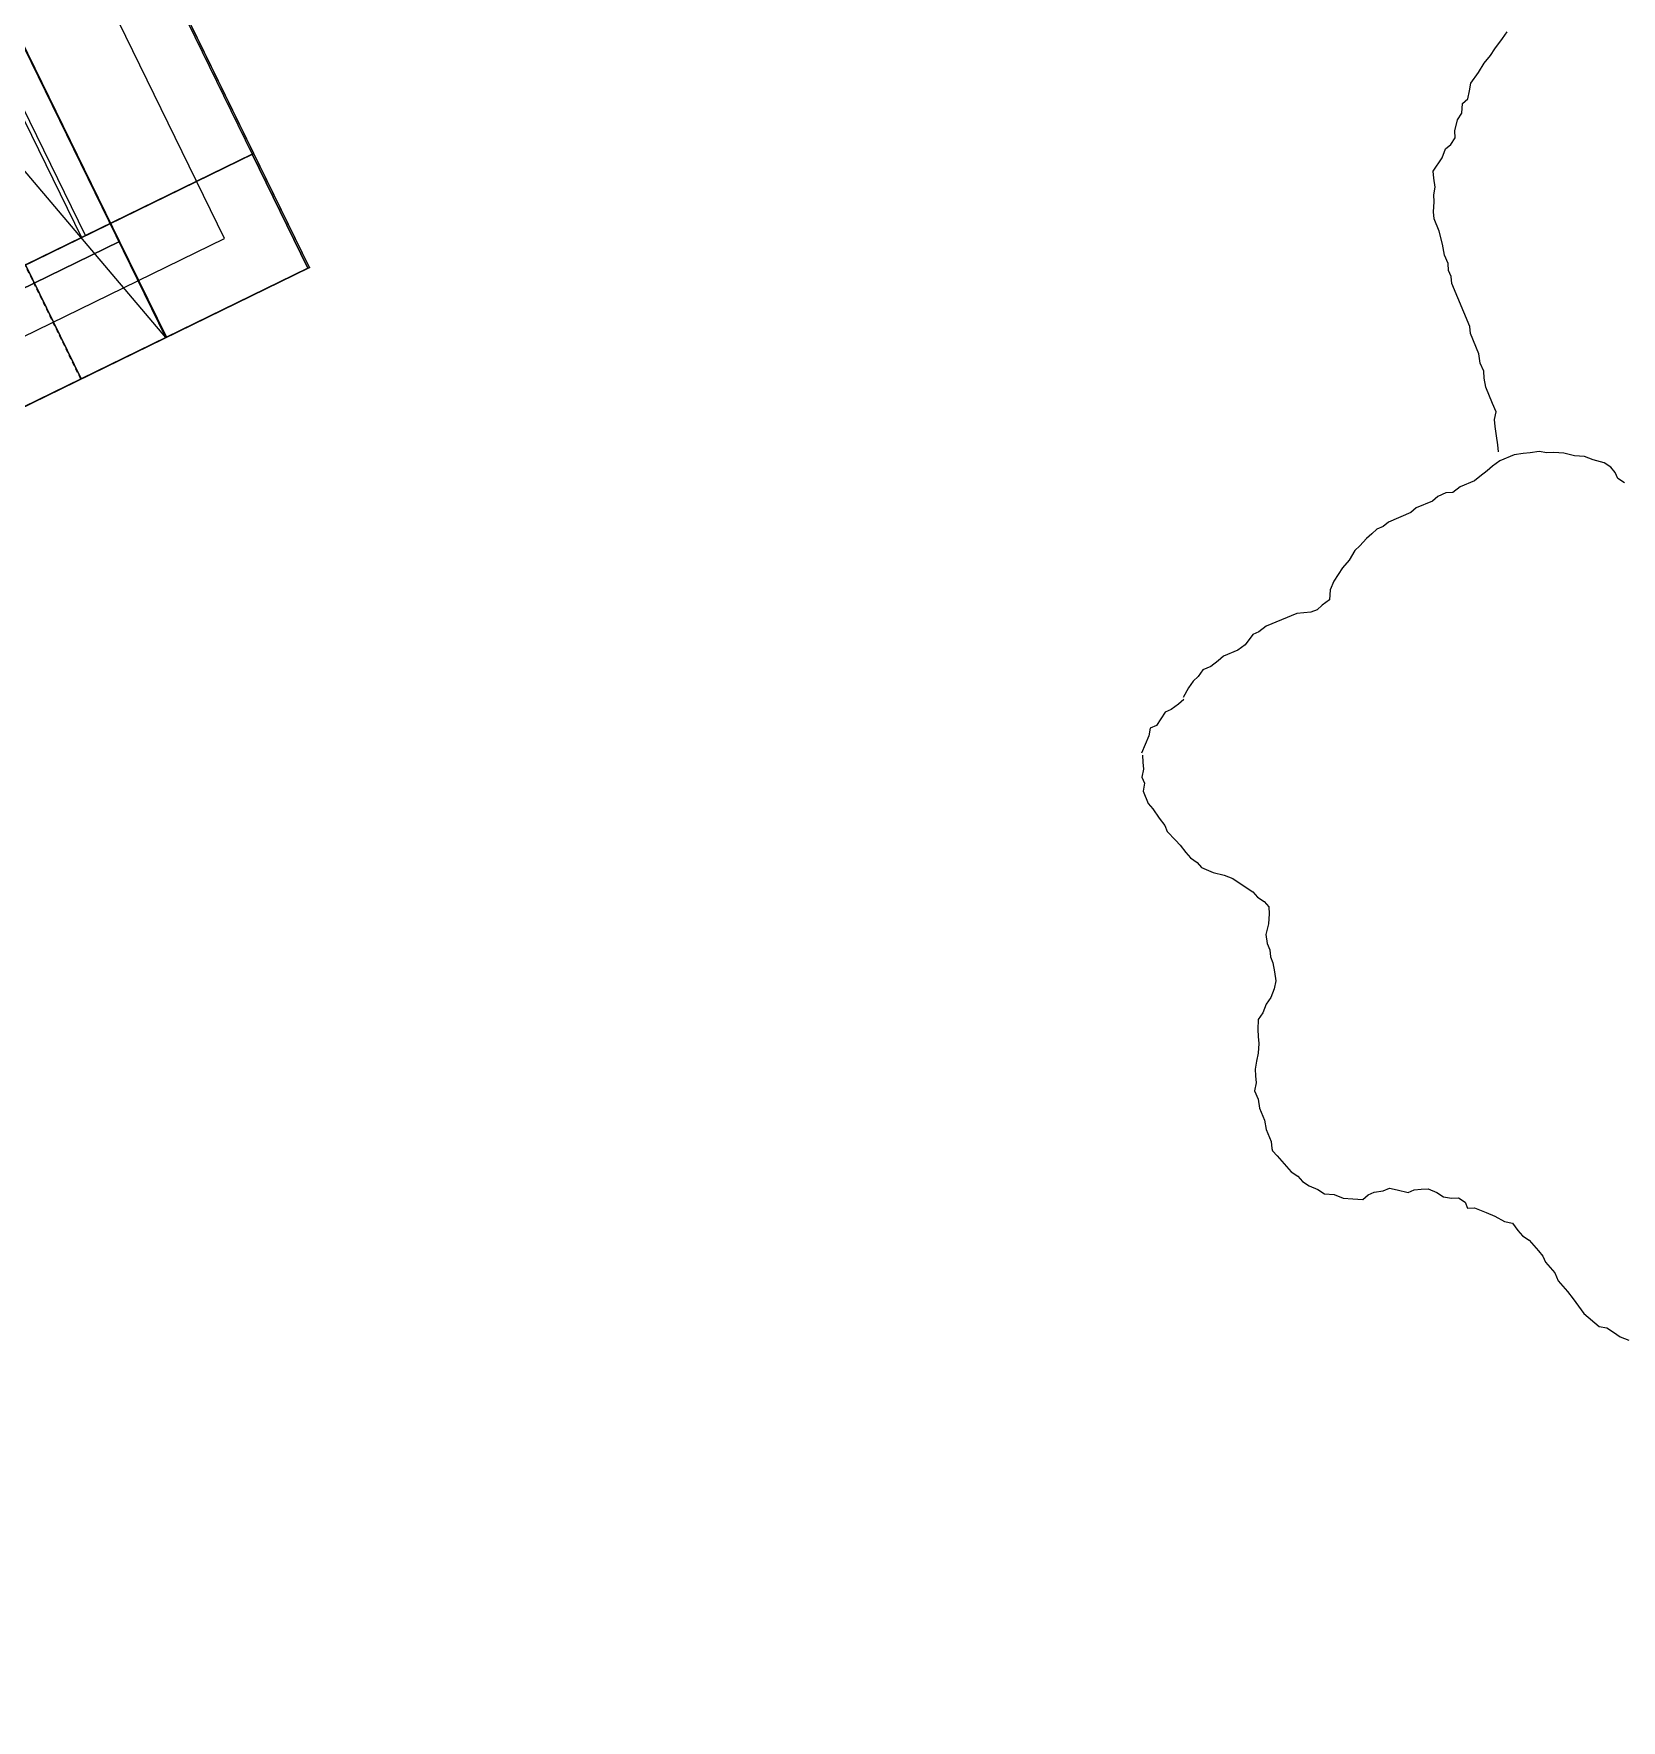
# Model space of a CAD drawing. Header units: millimetres. Extents: x 9159 to 17971, y 10368 to 13314.
# Drawn here: x 14232.6 to 14282.7, y 11344.9 to 11398 of the extents above; entities that cross this region are included whole.
import ezdxf

# ---------------------------------------------------------------- set-up
doc = ezdxf.new("R2010")
doc.units = ezdxf.units.MM
doc.header["$LTSCALE"] = 5
doc.linetypes.add('NASCOSTA', pattern=[0.375, 0.25, -0.125])
for name, color, linetype in [('200-EquipBorder-2d', 9, 'Continuous'), ('200-EquipInternal-2d', 252, 'Continuous'), ('200-EquipRemBorder-2d', 21, 'Continuous'), ('200-EquipSteel-3d', 9, 'Continuous'), ('600-User-2D', 7, 'Continuous')]:
    doc.layers.add(name, color=color, linetype=linetype)
doc.layers.add('200-InsPoint-3D', color=3, linetype='Continuous', plot=False)
doc.layers.add('SAF_DOSEME', color=147, linetype='Continuous', lineweight=0)

# ---------------------------------------------------------------- blocks, each defined once
blk = doc.blocks.new('PS1400LC')
at = {"layer": '200-EquipInternal-2d'}
blk.add_line((0, -399.84, 10), (1399.98, 0, 10), dxfattribs=at)
at = {"layer": '200-EquipInternal-2d', "linetype": 'NASCOSTA', "elevation": 10}
blk.add_lwpolyline([(0, -370), (700, -370), (700, -385), (1400, -385)], dxfattribs=at)
at = {"layer": '200-InsPoint-3D'}
blk.add_point((0, -400), dxfattribs=at)
blk.add_attdef('DISTANG', (0, 0), '', height=1, dxfattribs=at)
at = {"layer": '200-EquipRemBorder-2d'}
mesh = blk.add_polymesh((6, 3), dxfattribs=at)
for k, corner in enumerate([(1399.98, -399.84, 10), (1399.98, -399.84), (1399.98, -399.84), (0, -399.84, 10), (0, -399.84), (0, -399.84), (0, 0, 10), (0, 0), (0, -399.84), (1399.98, 0, 10), (1399.98, 0), (1399.98, -399.84), (1399.98, 0, 10), (1399.98, 0, 10), (1399.98, -399.84, 10), (0, 0, 10), (0, 0, 10), (0, -399.84, 10)]):
    mesh.set_mesh_vertex(divmod(k, 3), corner)
at = {"layer": '200-EquipSteel-3d'}
mesh = blk.add_polymesh((6, 3), dxfattribs=at)
for k, corner in enumerate([(30, -400, 2200), (30, -400, 1550), (30, -400, 1550), (0, -400, 2200), (0, -400, 1550), (0, -400, 1550), (0, 0, 2200), (0, 0, 1550), (0, -400, 1550), (30, 0, 2200), (30, 0, 1550), (30, -400, 1550), (30, 0, 2200), (30, 0, 2200), (30, -400, 2200), (0, 0, 2200), (0, 0, 2200), (0, -400, 2200)]):
    mesh.set_mesh_vertex(divmod(k, 3), corner)
mesh = blk.add_polymesh((6, 3), dxfattribs=at)
for k, corner in enumerate([(1370, -400, 1590), (1370, -400, 1550), (1370, -400, 1550), (30, -400, 1590), (30, -400, 1550), (30, -400, 1550), (30, 0, 1590), (30, 0, 1550), (30, -400, 1550), (1370, 0, 1590), (1370, 0, 1550), (1370, -400, 1550), (1370, 0, 1590), (1370, 0, 1590), (1370, -400, 1590), (30, 0, 1590), (30, 0, 1590), (30, -400, 1590)]):
    mesh.set_mesh_vertex(divmod(k, 3), corner)
mesh = blk.add_polymesh((6, 3), dxfattribs=at)
for k, corner in enumerate([(1370, -400, 2200), (1370, -400, 2160), (1370, -400, 2160), (30, -400, 2200), (30, -400, 2160), (30, -400, 2160), (30, 0, 2200), (30, 0, 2160), (30, -400, 2160), (1370, 0, 2200), (1370, 0, 2160), (1370, -400, 2160), (1370, 0, 2200), (1370, 0, 2200), (1370, -400, 2200), (30, 0, 2200), (30, 0, 2200), (30, -400, 2200)]):
    mesh.set_mesh_vertex(divmod(k, 3), corner)
blk = doc.blocks.new('HWSFB45')
at = {"layer": '200-EquipBorder-2d'}
blk.add_lwpolyline([(0, -450), (450, -450), (450, 0), (0, 0)], close=True, dxfattribs=at)
at = {"layer": '200-EquipInternal-2d'}
blk.add_lwpolyline([(20, -65), (20, -430), (430, -430), (430, -65)], close=True, dxfattribs=at)
at = {"layer": '200-EquipSteel-3d'}
blk.add_line((0, -450, 810), (450, -450, 810), dxfattribs=at)
at = {"layer": '200-EquipSteel-3d', "elevation": 830}
blk.add_lwpolyline([(20, -65), (20, -430), (430, -430), (430, -65)], close=True, dxfattribs=at)
at = {"layer": '200-EquipSteel-3d'}
blk.add_polyline3d([(0, -15, 850), (0, -450, 850), (0, -450, 810), (0, 0, 810)], dxfattribs=at)
at = {"layer": '200-EquipSteel-3d', "invisible_edges": 15}
for points in [[(0, 0, 810), (0, -450, 810), (0, -450, 850), (0, 0, 850)], [(0, -450, 850), (20, -430, 850), (20, -65, 850), (0, -15, 850)], [(20, -430, 830), (50, -379, 830), (50, -129, 830), (20, -65, 830)], [(50, -129, 630), (50, -379, 630), (400, -379, 630), (400, -129, 630)], [(50, -379, 830), (56.7, -354, 830), (50, -329, 830)], [(50, -379, 830), (100, -379, 830), (75, -372.3, 830), (56.7, -354, 830)], [(405, -364.07, 607.5), (450, -389.57, 607.5), (40, -389.57, 607.5), (55, -364.07, 607.5)], [(400, -379, 830), (430, -430, 830), (20, -430, 830), (50, -379, 830)], [(430, -430, 850), (450, -450, 850), (0, -450, 850), (20, -430, 850)]]:
    blk.add_3dface(points, dxfattribs=at)
at = {"layer": '200-EquipSteel-3d'}
for points in [[(0, -170), (0, -370, 810), (0, -80, 810), (0, -80)], [(40, -389.57, 607.5), (40, -210), (410, -210), (410, -389.57, 607.5)], [(40, -450), (40, -210), (40, -266.11, 189.83), (40, -450)], [(40, -266.11, 189.83), (40, -450), (410, -450), (410, -266.11, 189.83)], [(40, -449.42, 810), (40, -391.05, 612.51), (410, -391.05, 612.51), (410, -449.42, 810)]]:
    blk.add_3dface(points, dxfattribs=at)
at = {"layer": '200-InsPoint-3D'}
blk.add_point((0, -450), dxfattribs=at)
at = {"layer": '200-InsPoint-3D', "flags": 9}
blk.add_attdef('DISTANG', (0, 0), '', height=1, dxfattribs=at)
at = {"layer": '200-EquipSteel-3d'}
mesh = blk.add_polymesh((6, 3), dxfattribs=at)
for k, corner in enumerate([(40, -449.42, 810), (40, -210), (40, -210), (0, -449.42, 810), (0, -210), (0, -210), (0, -370, 810), (0, -170), (0, -210), (40, -370, 810), (40, -170), (40, -210), (40, -370, 810), (40, -370, 810), (40, -449.42, 810), (0, -370, 810), (0, -370, 810), (0, -449.42, 810)]):
    mesh.set_mesh_vertex(divmod(k, 3), corner)
blk = doc.blocks.new('CUOCO')
at = {"layer": '600-User-2D'}
for p, q in [((3.334, 47.871), (3.065, 47.746)), ((3.579, 47.929), (3.334, 47.871)), ((3.8, 47.923), (3.579, 47.929)), ((4.045, 47.981), (3.8, 47.923)), ((4.267, 47.974), (4.045, 47.981)), ((4.488, 47.968), (4.267, 47.974)), ((4.709, 47.961), (4.488, 47.968)), ((4.93, 47.954), (4.709, 47.961)), ((4.995, 47.93), (4.93, 47.954)), ((5.168, 47.792), (4.995, 47.93)), ((2.322, 47.349), (2.094, 47.135)), ((2.592, 47.474), (2.322, 47.349)), ((2.819, 47.688), (2.592, 47.474)), ((3.065, 47.746), (2.819, 47.688)), ((5.562, 47.647), (5.168, 47.792)), ((5.8, 47.484), (5.562, 47.647)), ((6.194, 47.339), (5.8, 47.484)), ((6.433, 47.177), (6.194, 47.339)), ((1.866, 46.921), (1.86, 46.7)), ((2.094, 47.135), (1.866, 46.921)), ((6.695, 47.08), (6.433, 47.177)), ((6.844, 46.877), (6.695, 47.08)), ((7.017, 46.739), (6.844, 46.877)), ((1.625, 46.265), (1.552, 46.068)), ((1.787, 46.503), (1.625, 46.265)), ((1.86, 46.7), (1.787, 46.503)), ((7.189, 46.601), (7.017, 46.739)), ((7.338, 46.397), (7.189, 46.601)), ((7.487, 46.193), (7.338, 46.397)), ((1.055, 45.73), (0.983, 45.533)), ((1.349, 45.92), (1.055, 45.73)), ((1.552, 46.068), (1.349, 45.92)), ((7.701, 45.965), (7.487, 46.193)), ((7.874, 45.827), (7.701, 45.965)), ((8.046, 45.689), (7.874, 45.827)), ((0.845, 45.36), (0.707, 45.188)), ((0.983, 45.533), (0.845, 45.36)), ((8.261, 45.461), (8.046, 45.689)), ((8.319, 45.216), (8.261, 45.461)), ((8.444, 44.947), (8.319, 45.216)), ((-0.592, 44.697), (-0.73, 44.525)), ((-0.395, 44.625), (-0.592, 44.697)), ((-0.15, 44.684), (-0.395, 44.625)), ((-0.012, 44.856), (-0.15, 44.684)), ((0.192, 45.005), (-0.012, 44.856)), ((0.437, 45.063), (0.192, 45.005)), ((0.707, 45.188), (0.437, 45.063)), ((8.503, 44.702), (8.444, 44.947)), ((8.627, 44.432), (8.503, 44.702)), ((-6.139, 44.207), (-6.343, 44.058)), ((-5.517, 44.276), (-6.139, 44.207)), ((-5.231, 44.245), (-5.517, 44.276)), ((-4.944, 44.214), (-5.231, 44.245)), ((-4.657, 44.183), (-4.944, 44.214)), ((-4.436, 44.176), (-4.657, 44.183)), ((-4.215, 44.169), (-4.436, 44.176)), ((-3.952, 44.072), (-4.215, 44.169)), ((-1.694, 44.134), (-1.897, 43.986)), ((-1.359, 44.235), (-1.694, 44.134)), ((-1.089, 44.359), (-1.359, 44.235)), ((-0.73, 44.525), (-1.089, 44.359)), ((8.776, 44.229), (8.627, 44.432)), ((9.014, 44.066), (8.776, 44.229)), ((-6.833, 43.941), (-7.102, 43.816)), ((-6.588, 43.999), (-6.833, 43.941)), ((-6.343, 44.058), (-6.588, 43.999)), ((-3.731, 44.065), (-3.952, 44.072)), ((-3.51, 44.058), (-3.731, 44.065)), ((-3.313, 43.986), (-3.51, 44.058)), ((-3.092, 43.979), (-3.313, 43.986)), ((-2.871, 43.972), (-3.092, 43.979)), ((-2.65, 43.965), (-2.871, 43.972)), ((-2.405, 44.024), (-2.65, 43.965)), ((-2.184, 44.017), (-2.405, 44.024)), ((-1.897, 43.986), (-2.184, 44.017)), ((9.253, 43.904), (9.014, 44.066)), ((9.449, 43.832), (9.253, 43.904)), ((9.622, 43.694), (9.449, 43.832)), ((9.819, 43.621), (9.622, 43.694)), ((10.058, 43.459), (9.819, 43.621)), ((10.248, 43.165), (10.058, 43.459)), ((10.462, 42.937), (10.248, 43.165)), ((12.327, 43.145), (12.058, 43.021)), ((12.621, 43.335), (12.327, 43.145)), ((12.98, 43.501), (12.621, 43.335)), ((13.201, 43.494), (12.98, 43.501)), ((13.446, 43.552), (13.201, 43.494)), ((13.667, 43.545), (13.446, 43.552)), ((13.954, 43.514), (13.667, 43.545)), ((14.175, 43.508), (13.954, 43.514)), ((14.551, 43.518), (14.175, 43.508)), ((14.748, 43.445), (14.551, 43.518)), ((15.035, 43.414), (14.748, 43.445)), ((15.387, 43.359), (15.035, 43.414)), ((15.608, 43.352), (15.387, 43.359)), ((16.002, 43.207), (15.608, 43.352)), ((16.151, 43.004), (16.002, 43.207)), ((10.635, 42.799), (10.462, 42.937)), ((10.856, 42.793), (10.635, 42.799)), ((11.101, 42.851), (10.856, 42.793)), ((11.322, 42.844), (11.101, 42.851)), ((11.567, 42.903), (11.322, 42.844)), ((12.058, 43.021), (11.567, 42.903)), ((16.348, 42.931), (16.151, 43.004)), ((16.496, 42.727), (16.348, 42.931)), ((16.669, 42.589), (16.496, 42.727)), ((16.842, 42.451), (16.669, 42.589)), ((17.032, 42.158), (16.907, 42.427)), ((17.156, 41.888), (17.032, 42.158)), ((17.305, 41.685), (17.156, 41.888)), ((17.232, 41.488), (17.305, 41.685)), ((17.291, 41.243), (17.232, 41.488)), ((17.278, 40.801), (17.35, 40.998)), ((17.35, 40.998), (17.291, 41.243)), ((17.24, 40.293), (17.247, 40.514)), ((17.247, 40.514), (17.278, 40.801)), ((17.406, 39.934), (17.306, 40.269)), ((17.465, 39.689), (17.406, 39.934)), ((17.458, 39.468), (17.465, 39.689)), ((17.517, 39.223), (17.458, 39.468)), ((17.389, 38.674), (17.42, 38.961)), ((17.42, 38.961), (17.517, 39.223)), ((17.213, 37.994), (17.382, 38.453)), ((17.382, 38.453), (17.389, 38.674)), ((17.182, 37.707), (17.213, 37.994)), ((17.258, 37.307), (17.182, 37.707)), ((17.186, 37.11), (17.258, 37.307)), ((16.793, 35.839), (17.155, 36.823)), ((17.155, 36.823), (17.186, 37.11)), ((16.517, 35.494), (16.655, 35.667)), ((16.655, 35.667), (16.793, 35.839)), ((16.437, 35.076), (16.444, 35.297)), ((16.444, 35.297), (16.517, 35.494)), ((16.406, 34.79), (16.437, 35.076)), ((16.621, 34.562), (16.406, 34.79)), ((16.745, 34.292), (16.621, 34.562)), ((16.804, 34.047), (16.745, 34.292)), ((16.863, 33.802), (16.804, 34.047)), ((16.897, 33.491), (16.863, 33.802)), ((16.998, 33.157), (16.897, 33.491)), ((16.991, 32.936), (16.998, 33.157)), ((17.026, 32.625), (16.991, 32.936)), ((17.019, 32.404), (17.026, 32.625)), ((16.933, 31.765), (16.939, 31.986)), ((16.939, 31.986), (17.012, 32.183)), ((17.012, 32.183), (17.019, 32.404)), ((16.667, 31.043), (16.933, 31.765)), ((16.66, 30.822), (16.667, 31.043)), ((16.467, 30.298), (16.66, 30.822)), ((16.225, 29.642), (16.364, 29.814)), ((16.364, 29.814), (16.46, 30.077)), ((16.46, 30.077), (16.467, 30.298)), ((16.025, 28.896), (16.195, 29.355)), ((16.195, 29.355), (16.225, 29.642)), ((16.019, 28.675), (16.025, 28.896)), ((15.981, 28.167), (15.988, 28.388)), ((15.988, 28.388), (16.019, 28.675)), ((15.781, 27.421), (15.95, 27.881)), ((15.95, 27.881), (15.981, 28.167)), ((16.188, 27.718), (16.361, 27.58)), ((15.481, 27.011), (15.619, 27.183)), ((15.619, 27.183), (15.781, 27.421)), ((16.361, 27.58), (16.599, 27.418)), ((16.599, 27.418), (16.838, 27.256)), ((16.838, 27.256), (17.011, 27.118)), ((17.011, 27.118), (17.159, 26.914)), ((14.976, 26.451), (15.115, 26.624)), ((15.115, 26.624), (15.318, 26.772)), ((15.318, 26.772), (15.481, 27.011)), ((17.159, 26.914), (17.422, 26.817)), ((17.422, 26.817), (17.947, 26.624)), ((17.947, 26.624), (18.185, 26.462)), ((14.455, 26.047), (14.749, 26.237)), ((14.749, 26.237), (14.976, 26.451)), ((18.185, 26.462), (18.358, 26.324)), ((18.358, 26.324), (18.621, 26.227)), ((18.621, 26.227), (18.859, 26.065)), ((18.859, 26.065), (19.515, 25.823)), ((12.756, 25.481), (13.001, 25.539)), ((13.001, 25.539), (13.198, 25.467)), ((13.664, 25.519), (13.958, 25.709)), ((13.958, 25.709), (14.227, 25.833)), ((14.227, 25.833), (14.455, 26.047)), ((19.515, 25.823), (19.688, 25.685)), ((19.688, 25.685), (21.067, 25.178)), ((13.198, 25.467), (13.419, 25.46)), ((13.419, 25.46), (13.664, 25.519)), ((21.067, 25.178), (21.239, 25.04)), ((21.239, 25.04), (21.436, 24.967)), ((21.436, 24.967), (21.609, 24.829)), ((21.609, 24.829), (21.872, 24.732)), ((21.872, 24.732), (22.176, 24.546)), ((22.176, 24.546), (22.545, 24.335)), ((22.545, 24.335), (22.939, 24.19)), ((22.939, 24.19), (23.112, 24.052)), ((23.112, 24.052), (23.326, 23.824)), ((23.326, 23.824), (23.499, 23.686)), ((23.499, 23.686), (23.647, 23.483)), ((23.647, 23.483), (23.886, 23.32)), ((23.886, 23.32), (24.059, 23.182)), ((24.059, 23.182), (24.176, 22.692)), ((24.176, 22.692), (24.301, 22.423)), ((24.301, 22.423), (24.294, 22.202)), ((24.294, 22.202), (24.353, 21.957)), ((24.353, 21.957), (24.526, 21.818)), ((24.526, 21.818), (24.716, 21.525)), ((24.716, 21.525), (24.774, 21.28)), ((24.774, 21.28), (24.989, 21.052)), ((24.989, 21.052), (24.982, 20.831)), ((24.982, 20.831), (25.131, 20.627)), ((25.131, 20.627), (25.279, 20.424)), ((25.279, 20.424), (25.355, 20.023)), ((25.355, 20.023), (25.456, 19.688)), ((25.456, 19.688), (25.49, 19.377)), ((25.49, 19.377), (25.549, 19.132)), ((25.549, 19.132), (25.625, 18.732)), ((25.625, 18.732), (25.684, 18.487))]:
    blk.add_line(p, q, dxfattribs=at)

msp = doc.modelspace()

# ---------------------------------------------------------------- linework, layer by layer
at = {"layer": 'SAF_DOSEME', "elevation": 0.001}
msp.add_lwpolyline([(14060.533, 10608.729, -0.142512), (16744.253, 11542.342)], format="xyb", dxfattribs=at)
at = {"layer": 'SAF_DOSEME'}
msp.add_lwpolyline([(14060.534, 10608.729, -0.142512), (16744.253, 11542.342)], format="xyb", dxfattribs=at)
msp.add_arc((17006.909, 6463.267), 5085.862, 92.960319, 125.403201, dxfattribs=at)
msp.add_arc((17006.909, 6463.267), 5085.862, 92.960319, 125.403201, dxfattribs=at)

# ---------------------------------------------------------------- block references
at = {"zscale": 0.1}
for name, p, xscale, yscale, rotation in [('PS1400LC', (14200.85, 11370.912), 0.1121428571431269, 0.1000000000005866, 116.0336756896784), ('HWSFB45', (14200.864, 11370.919), 0.09999999999999983, 0.1000000000000014, 116.0336756896668)]:
    msp.add_blockref(name, p, dxfattribs=dict(at, xscale=xscale, yscale=yscale, rotation=rotation))
at = {"layer": '600-User-2D', "rotation": 133.0104569652088}
msp.add_blockref('CUOCO', (14310.087, 11391.932), dxfattribs=at)

doc.saveas('drawing.dxf')
